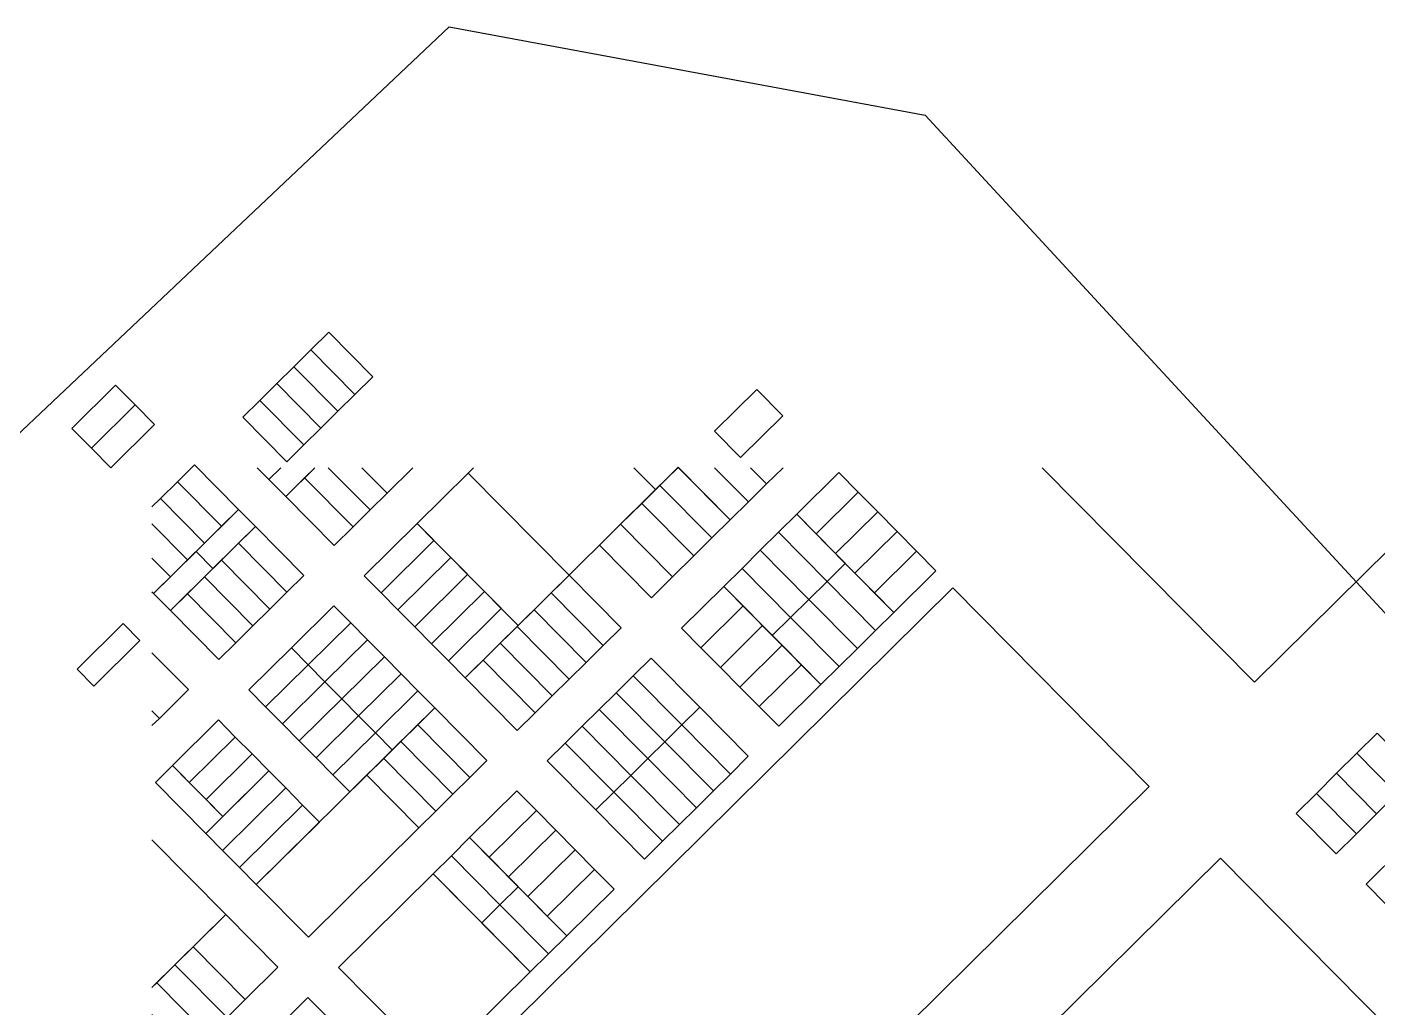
# Model space of a CAD drawing. Header units: metres. Extents: x 5594974 to 5596329, y 6967237 to 6968572.
# Drawn here: x 5595457.7 to 5595931.7, y 6968227.6 to 6968571.8 of the extents above; entities that cross this region are included whole.
import ezdxf

# ---------------------------------------------------------------- set-up
doc = ezdxf.new("R2010")
doc.units = ezdxf.units.M
doc.layers.add('zz_catastro_fontana', color=7, linetype='Continuous')
doc.layers.add('ZZ_Imagen', color=7, linetype='Continuous')

msp = doc.modelspace()

# ---------------------------------------------------------------- linework, layer by layer
at = {"layer": 'zz_catastro_fontana'}
for points in [[(5595557.35, 6968458.37), (5595563.65, 6968464.6), (5595579.12, 6968448.96), (5595572.82, 6968442.73), (5595557.35, 6968458.37)], [(5595557.35, 6968458.37), (5595563.65, 6968464.6), (5595579.12, 6968448.96), (5595572.82, 6968442.73), (5595557.35, 6968458.37)], [(5595551.38, 6968452.46), (5595557.35, 6968458.37), (5595572.82, 6968442.73), (5595566.84, 6968436.82), (5595551.38, 6968452.46)], [(5595551.38, 6968452.46), (5595557.35, 6968458.37), (5595572.82, 6968442.73), (5595566.84, 6968436.82), (5595551.38, 6968452.46)], [(5595545.4, 6968446.56), (5595551.38, 6968452.46), (5595566.84, 6968436.82), (5595560.87, 6968430.91), (5595545.4, 6968446.56)], [(5595545.4, 6968446.56), (5595551.38, 6968452.46), (5595566.84, 6968436.82), (5595560.87, 6968430.91), (5595545.4, 6968446.56)], [(5595473.44, 6968430.8), (5595488.79, 6968445.98), (5595495.61, 6968439.08), (5595480.26, 6968423.9), (5595473.44, 6968430.8)], [(5595473.44, 6968430.8), (5595488.79, 6968445.98), (5595495.61, 6968439.08), (5595480.26, 6968423.9), (5595473.44, 6968430.8)], [(5595539.43, 6968440.65), (5595545.4, 6968446.56), (5595560.87, 6968430.91), (5595554.9, 6968425.01), (5595539.43, 6968440.65)], [(5595539.43, 6968440.65), (5595545.4, 6968446.56), (5595560.87, 6968430.91), (5595554.9, 6968425.01), (5595539.43, 6968440.65)], [(5595533.46, 6968434.74), (5595539.43, 6968440.65), (5595554.9, 6968425.01), (5595548.93, 6968419.1), (5595533.46, 6968434.74)], [(5595533.46, 6968434.74), (5595539.43, 6968440.65), (5595554.9, 6968425.01), (5595548.93, 6968419.1), (5595533.46, 6968434.74)], [(5595708.25, 6968420.55), (5595699.11, 6968429.79), (5595713.93, 6968444.44), (5595723.07, 6968435.2), (5595708.25, 6968420.55)], [(5595708.25, 6968420.55), (5595699.11, 6968429.79), (5595713.93, 6968444.44), (5595723.07, 6968435.2), (5595708.25, 6968420.55)], [(5595480.26, 6968423.9), (5595495.61, 6968439.08), (5595502.43, 6968432.19), (5595487.08, 6968417.01), (5595480.26, 6968423.9)], [(5595480.26, 6968423.9), (5595495.61, 6968439.08), (5595502.43, 6968432.19), (5595487.08, 6968417.01), (5595480.26, 6968423.9)], [(5595510.52, 6968412.06), (5595516.49, 6968417.97), (5595531.96, 6968402.32), (5595525.99, 6968396.42), (5595510.52, 6968412.06)], [(5595510.52, 6968412.06), (5595516.49, 6968417.97), (5595531.96, 6968402.32), (5595525.99, 6968396.42), (5595510.52, 6968412.06)], [(5595679.91, 6968410.8), (5595686.31, 6968417.13), (5595704.59, 6968398.65), (5595698.19, 6968392.32), (5595679.91, 6968410.8)], [(5595679.91, 6968410.8), (5595686.31, 6968417.13), (5595704.59, 6968398.65), (5595698.19, 6968392.32), (5595679.91, 6968410.8)], [(5595504.55, 6968406.15), (5595510.52, 6968412.06), (5595525.99, 6968396.42), (5595520.02, 6968390.51), (5595504.55, 6968406.15)], [(5595504.55, 6968406.15), (5595510.52, 6968412.06), (5595525.99, 6968396.42), (5595520.02, 6968390.51), (5595504.55, 6968406.15)], [(5595548.53, 6968406.9), (5595555.16, 6968413.45), (5595572.18, 6968396.24), (5595565.55, 6968389.69), (5595548.53, 6968406.9)], [(5595548.53, 6968406.9), (5595555.16, 6968413.45), (5595572.18, 6968396.24), (5595565.55, 6968389.69), (5595548.53, 6968406.9)], [(5595594.67, 6968397.39), (5595612.57, 6968415.1), (5595648.01, 6968379.26), (5595630.11, 6968361.56), (5595594.67, 6968397.39)], [(5595594.67, 6968397.39), (5595612.57, 6968415.1), (5595648.01, 6968379.26), (5595630.11, 6968361.56), (5595594.67, 6968397.39)], [(5595727.94, 6968400.64), (5595742.75, 6968415.29), (5595749.58, 6968408.39), (5595734.76, 6968393.74), (5595727.94, 6968400.64)], [(5595727.94, 6968400.64), (5595742.75, 6968415.29), (5595749.58, 6968408.39), (5595734.76, 6968393.74), (5595727.94, 6968400.64)], [(5595673.51, 6968404.48), (5595679.91, 6968410.8), (5595698.19, 6968392.32), (5595691.79, 6968385.99), (5595673.51, 6968404.48)], [(5595673.51, 6968404.48), (5595679.91, 6968410.8), (5595698.19, 6968392.32), (5595691.79, 6968385.99), (5595673.51, 6968404.48)], [(5595734.76, 6968393.74), (5595749.58, 6968408.39), (5595756.4, 6968401.5), (5595741.58, 6968386.84), (5595734.76, 6968393.74)], [(5595734.76, 6968393.74), (5595749.58, 6968408.39), (5595756.4, 6968401.5), (5595741.58, 6968386.84), (5595734.76, 6968393.74)], [(5595517.03, 6968387.56), (5595531.96, 6968402.32), (5595537.87, 6968396.35), (5595522.94, 6968381.58), (5595517.03, 6968387.56)], [(5595517.03, 6968387.56), (5595531.96, 6968402.32), (5595537.87, 6968396.35), (5595522.94, 6968381.58), (5595517.03, 6968387.56)], [(5595666.1, 6968397.15), (5595673.51, 6968404.48), (5595691.79, 6968385.99), (5595684.38, 6968378.66), (5595666.1, 6968397.15)], [(5595666.1, 6968397.15), (5595673.51, 6968404.48), (5595691.79, 6968385.99), (5595684.38, 6968378.66), (5595666.1, 6968397.15)], [(5595576.1, 6968379.02), (5595594.67, 6968397.39), (5595600.58, 6968391.42), (5595582, 6968373.05), (5595576.1, 6968379.02)], [(5595576.1, 6968379.02), (5595594.67, 6968397.39), (5595600.58, 6968391.42), (5595582, 6968373.05), (5595576.1, 6968379.02)], [(5595721.54, 6968394.31), (5595727.94, 6968400.64), (5595744.99, 6968383.39), (5595738.59, 6968377.07), (5595721.54, 6968394.31)], [(5595721.54, 6968394.31), (5595727.94, 6968400.64), (5595744.99, 6968383.39), (5595738.59, 6968377.07), (5595721.54, 6968394.31)], [(5595741.58, 6968386.84), (5595756.4, 6968401.5), (5595763.22, 6968394.6), (5595748.4, 6968379.95), (5595741.58, 6968386.84)], [(5595741.58, 6968386.84), (5595756.4, 6968401.5), (5595763.22, 6968394.6), (5595748.4, 6968379.95), (5595741.58, 6968386.84)], [(5595531.9, 6968390.44), (5595537.87, 6968396.35), (5595554.88, 6968379.14), (5595548.91, 6968373.24), (5595531.9, 6968390.44)], [(5595531.9, 6968390.44), (5595537.87, 6968396.35), (5595554.88, 6968379.14), (5595548.91, 6968373.24), (5595531.9, 6968390.44)], [(5595658.69, 6968389.82), (5595666.1, 6968397.15), (5595684.38, 6968378.66), (5595676.97, 6968371.34), (5595658.69, 6968389.82)], [(5595658.69, 6968389.82), (5595666.1, 6968397.15), (5595684.38, 6968378.66), (5595676.97, 6968371.34), (5595658.69, 6968389.82)], [(5595715.14, 6968387.98), (5595721.54, 6968394.31), (5595738.59, 6968377.07), (5595732.19, 6968370.74), (5595715.14, 6968387.98)], [(5595715.14, 6968387.98), (5595721.54, 6968394.31), (5595738.59, 6968377.07), (5595732.19, 6968370.74), (5595715.14, 6968387.98)], [(5595748.4, 6968379.95), (5595763.22, 6968394.6), (5595770.04, 6968387.7), (5595755.22, 6968373.05), (5595748.4, 6968379.95)], [(5595748.4, 6968379.95), (5595763.22, 6968394.6), (5595770.04, 6968387.7), (5595755.22, 6968373.05), (5595748.4, 6968379.95)], [(5595525.92, 6968384.54), (5595531.9, 6968390.44), (5595548.91, 6968373.24), (5595542.94, 6968367.33), (5595525.92, 6968384.54)], [(5595525.92, 6968384.54), (5595531.9, 6968390.44), (5595548.91, 6968373.24), (5595542.94, 6968367.33), (5595525.92, 6968384.54)], [(5595582, 6968373.05), (5595600.58, 6968391.42), (5595606.48, 6968385.45), (5595587.91, 6968367.08), (5595582, 6968373.05)], [(5595582, 6968373.05), (5595600.58, 6968391.42), (5595606.48, 6968385.45), (5595587.91, 6968367.08), (5595582, 6968373.05)], [(5595708.74, 6968381.65), (5595715.14, 6968387.98), (5595732.19, 6968370.74), (5595725.79, 6968364.41), (5595708.74, 6968381.65)], [(5595708.74, 6968381.65), (5595715.14, 6968387.98), (5595732.19, 6968370.74), (5595725.79, 6968364.41), (5595708.74, 6968381.65)], [(5595502.1, 6968372.79), (5595517.03, 6968387.56), (5595522.94, 6968381.58), (5595508, 6968366.82), (5595502.1, 6968372.79)], [(5595502.1, 6968372.79), (5595517.03, 6968387.56), (5595522.94, 6968381.58), (5595508, 6968366.82), (5595502.1, 6968372.79)], [(5595519.95, 6968378.63), (5595525.92, 6968384.54), (5595542.94, 6968367.33), (5595536.97, 6968361.42), (5595519.95, 6968378.63)], [(5595519.95, 6968378.63), (5595525.92, 6968384.54), (5595542.94, 6968367.33), (5595536.97, 6968361.42), (5595519.95, 6968378.63)], [(5595587.91, 6968367.08), (5595606.48, 6968385.45), (5595612.39, 6968379.47), (5595593.82, 6968361.11), (5595587.91, 6968367.08)], [(5595587.91, 6968367.08), (5595606.48, 6968385.45), (5595612.39, 6968379.47), (5595593.82, 6968361.11), (5595587.91, 6968367.08)], [(5595738.59, 6968377.07), (5595744.99, 6968383.39), (5595762.04, 6968366.15), (5595755.64, 6968359.82), (5595738.59, 6968377.07)], [(5595738.59, 6968377.07), (5595744.99, 6968383.39), (5595762.04, 6968366.15), (5595755.64, 6968359.82), (5595738.59, 6968377.07)], [(5595755.22, 6968373.05), (5595770.04, 6968387.7), (5595776.86, 6968380.81), (5595762.04, 6968366.15), (5595755.22, 6968373.05)], [(5595755.22, 6968373.05), (5595770.04, 6968387.7), (5595776.86, 6968380.81), (5595762.04, 6968366.15), (5595755.22, 6968373.05)], [(5595513.98, 6968372.72), (5595519.95, 6968378.63), (5595536.97, 6968361.42), (5595530.99, 6968355.52), (5595513.98, 6968372.72)], [(5595513.98, 6968372.72), (5595519.95, 6968378.63), (5595536.97, 6968361.42), (5595530.99, 6968355.52), (5595513.98, 6968372.72)], [(5595593.82, 6968361.11), (5595612.39, 6968379.47), (5595618.3, 6968373.5), (5595599.72, 6968355.13), (5595593.82, 6968361.11)], [(5595593.82, 6968361.11), (5595612.39, 6968379.47), (5595618.3, 6968373.5), (5595599.72, 6968355.13), (5595593.82, 6968361.11)], [(5595641.71, 6968373.03), (5595648.01, 6968379.26), (5595666.29, 6968360.77), (5595659.99, 6968354.54), (5595641.71, 6968373.03)], [(5595641.71, 6968373.03), (5595648.01, 6968379.26), (5595666.29, 6968360.77), (5595659.99, 6968354.54), (5595641.71, 6968373.03)], [(5595702.34, 6968375.32), (5595708.74, 6968381.65), (5595725.79, 6968364.41), (5595719.39, 6968358.08), (5595702.34, 6968375.32)], [(5595702.34, 6968375.32), (5595708.74, 6968381.65), (5595725.79, 6968364.41), (5595719.39, 6968358.08), (5595702.34, 6968375.32)], [(5595599.3, 6968055.43), (5595530.39, 6968125.11), (5595782.83, 6968374.76), (5595851.74, 6968305.08), (5595599.3, 6968055.43)], [(5595599.3, 6968055.43), (5595530.39, 6968125.11), (5595782.83, 6968374.76), (5595851.74, 6968305.08), (5595599.3, 6968055.43)], [(5595599.72, 6968355.13), (5595618.3, 6968373.5), (5595624.2, 6968367.53), (5595605.63, 6968349.16), (5595599.72, 6968355.13)], [(5595599.72, 6968355.13), (5595618.3, 6968373.5), (5595624.2, 6968367.53), (5595605.63, 6968349.16), (5595599.72, 6968355.13)], [(5595687.52, 6968360.67), (5595702.34, 6968375.32), (5595709.16, 6968368.43), (5595694.34, 6968353.77), (5595687.52, 6968360.67)], [(5595687.52, 6968360.67), (5595702.34, 6968375.32), (5595709.16, 6968368.43), (5595694.34, 6968353.77), (5595687.52, 6968360.67)], [(5595732.19, 6968370.74), (5595738.59, 6968377.07), (5595755.64, 6968359.82), (5595749.24, 6968353.49), (5595732.19, 6968370.74)], [(5595732.19, 6968370.74), (5595738.59, 6968377.07), (5595755.64, 6968359.82), (5595749.24, 6968353.49), (5595732.19, 6968370.74)], [(5595508, 6968366.82), (5595513.98, 6968372.72), (5595530.99, 6968355.52), (5595525.02, 6968349.61), (5595508, 6968366.82)], [(5595508, 6968366.82), (5595513.98, 6968372.72), (5595530.99, 6968355.52), (5595525.02, 6968349.61), (5595508, 6968366.82)], [(5595635.75, 6968367.13), (5595641.72, 6968373.04), (5595660, 6968354.55), (5595654.03, 6968348.64), (5595635.75, 6968367.13)], [(5595635.75, 6968367.13), (5595641.72, 6968373.04), (5595660, 6968354.55), (5595654.03, 6968348.64), (5595635.75, 6968367.13)], [(5595725.79, 6968364.41), (5595732.19, 6968370.74), (5595749.24, 6968353.49), (5595742.84, 6968347.17), (5595725.79, 6968364.41)], [(5595725.79, 6968364.41), (5595732.19, 6968370.74), (5595749.24, 6968353.49), (5595742.84, 6968347.17), (5595725.79, 6968364.41)], [(5595550.5, 6968353.71), (5595565.43, 6968368.48), (5595571.34, 6968362.5), (5595556.41, 6968347.74), (5595550.5, 6968353.71)], [(5595550.5, 6968353.71), (5595565.43, 6968368.48), (5595571.34, 6968362.5), (5595556.41, 6968347.74), (5595550.5, 6968353.71)], [(5595605.63, 6968349.16), (5595624.2, 6968367.53), (5595630.11, 6968361.56), (5595611.54, 6968343.19), (5595605.63, 6968349.16)], [(5595605.63, 6968349.16), (5595624.2, 6968367.53), (5595630.11, 6968361.56), (5595611.54, 6968343.19), (5595605.63, 6968349.16)], [(5595629.77, 6968361.22), (5595635.75, 6968367.13), (5595654.03, 6968348.64), (5595648.06, 6968342.74), (5595629.77, 6968361.22)], [(5595629.77, 6968361.22), (5595635.75, 6968367.13), (5595654.03, 6968348.64), (5595648.06, 6968342.74), (5595629.77, 6968361.22)], [(5595694.34, 6968353.77), (5595709.16, 6968368.43), (5595715.98, 6968361.53), (5595701.16, 6968346.88), (5595694.34, 6968353.77)], [(5595694.34, 6968353.77), (5595709.16, 6968368.43), (5595715.98, 6968361.53), (5595701.16, 6968346.88), (5595694.34, 6968353.77)], [(5595719.39, 6968358.08), (5595725.79, 6968364.41), (5595742.84, 6968347.17), (5595736.44, 6968340.84), (5595719.39, 6968358.08)], [(5595719.39, 6968358.08), (5595725.79, 6968364.41), (5595742.84, 6968347.17), (5595736.44, 6968340.84), (5595719.39, 6968358.08)], [(5595475.24, 6968346.23), (5595491.43, 6968362.24), (5595497.34, 6968356.27), (5595481.15, 6968340.26), (5595475.24, 6968346.23)], [(5595475.24, 6968346.23), (5595491.43, 6968362.24), (5595497.34, 6968356.27), (5595481.15, 6968340.26), (5595475.24, 6968346.23)], [(5595556.41, 6968347.74), (5595571.34, 6968362.5), (5595577.24, 6968356.53), (5595562.31, 6968341.77), (5595556.41, 6968347.74)], [(5595556.41, 6968347.74), (5595571.34, 6968362.5), (5595577.24, 6968356.53), (5595562.31, 6968341.77), (5595556.41, 6968347.74)], [(5595623.81, 6968355.33), (5595629.78, 6968361.23), (5595648.06, 6968342.74), (5595642.09, 6968336.84), (5595623.81, 6968355.33)], [(5595623.81, 6968355.33), (5595629.78, 6968361.23), (5595648.06, 6968342.74), (5595642.09, 6968336.84), (5595623.81, 6968355.33)], [(5595701.16, 6968346.88), (5595715.98, 6968361.53), (5595722.8, 6968354.63), (5595707.98, 6968339.98), (5595701.16, 6968346.88)], [(5595701.16, 6968346.88), (5595715.98, 6968361.53), (5595722.8, 6968354.63), (5595707.98, 6968339.98), (5595701.16, 6968346.88)], [(5595562.31, 6968341.77), (5595577.24, 6968356.53), (5595583.15, 6968350.56), (5595568.22, 6968335.79), (5595562.31, 6968341.77)], [(5595562.31, 6968341.77), (5595577.24, 6968356.53), (5595583.15, 6968350.56), (5595568.22, 6968335.79), (5595562.31, 6968341.77)], [(5595617.84, 6968349.42), (5595623.81, 6968355.33), (5595642.09, 6968336.84), (5595636.12, 6968330.93), (5595617.84, 6968349.42)], [(5595617.84, 6968349.42), (5595623.81, 6968355.33), (5595642.09, 6968336.84), (5595636.12, 6968330.93), (5595617.84, 6968349.42)], [(5595707.98, 6968339.98), (5595722.8, 6968354.63), (5595729.62, 6968347.74), (5595714.8, 6968333.08), (5595707.98, 6968339.98)], [(5595707.98, 6968339.98), (5595722.8, 6968354.63), (5595729.62, 6968347.74), (5595714.8, 6968333.08), (5595707.98, 6968339.98)], [(5595535.57, 6968338.94), (5595550.5, 6968353.71), (5595556.41, 6968347.74), (5595541.47, 6968332.97), (5595535.57, 6968338.94)], [(5595535.57, 6968338.94), (5595550.5, 6968353.71), (5595556.41, 6968347.74), (5595541.47, 6968332.97), (5595535.57, 6968338.94)], [(5595568.22, 6968335.79), (5595583.15, 6968350.56), (5595589.06, 6968344.59), (5595574.13, 6968329.82), (5595568.22, 6968335.79)], [(5595568.22, 6968335.79), (5595583.15, 6968350.56), (5595589.06, 6968344.59), (5595574.13, 6968329.82), (5595568.22, 6968335.79)], [(5595670.56, 6968343.89), (5595676.86, 6968350.12), (5595693.91, 6968332.88), (5595687.61, 6968326.65), (5595670.56, 6968343.89)], [(5595670.56, 6968343.89), (5595676.86, 6968350.12), (5595693.91, 6968332.88), (5595687.61, 6968326.65), (5595670.56, 6968343.89)], [(5595541.47, 6968332.97), (5595556.41, 6968347.74), (5595562.31, 6968341.77), (5595547.38, 6968327), (5595541.47, 6968332.97)], [(5595541.47, 6968332.97), (5595556.41, 6968347.74), (5595562.31, 6968341.77), (5595547.38, 6968327), (5595541.47, 6968332.97)], [(5595611.54, 6968343.19), (5595617.84, 6968349.42), (5595636.12, 6968330.93), (5595629.82, 6968324.7), (5595611.54, 6968343.19)], [(5595611.54, 6968343.19), (5595617.84, 6968349.42), (5595636.12, 6968330.93), (5595629.82, 6968324.7), (5595611.54, 6968343.19)], [(5595714.8, 6968333.08), (5595729.62, 6968347.74), (5595736.44, 6968340.84), (5595721.62, 6968326.18), (5595714.8, 6968333.08)], [(5595714.8, 6968333.08), (5595729.62, 6968347.74), (5595736.44, 6968340.84), (5595721.62, 6968326.18), (5595714.8, 6968333.08)], [(5595547.38, 6968327), (5595562.31, 6968341.77), (5595568.22, 6968335.79), (5595553.29, 6968321.03), (5595547.38, 6968327)], [(5595547.38, 6968327), (5595562.31, 6968341.77), (5595568.22, 6968335.79), (5595553.29, 6968321.03), (5595547.38, 6968327)], [(5595574.13, 6968329.82), (5595589.06, 6968344.59), (5595594.96, 6968338.61), (5595580.03, 6968323.85), (5595574.13, 6968329.82)], [(5595574.13, 6968329.82), (5595589.06, 6968344.59), (5595594.96, 6968338.61), (5595580.03, 6968323.85), (5595574.13, 6968329.82)], [(5595664.58, 6968337.99), (5595670.56, 6968343.89), (5595687.61, 6968326.65), (5595681.64, 6968320.74), (5595664.58, 6968337.99)], [(5595664.58, 6968337.99), (5595670.56, 6968343.89), (5595687.61, 6968326.65), (5595681.64, 6968320.74), (5595664.58, 6968337.99)], [(5595553.29, 6968321.03), (5595568.22, 6968335.79), (5595574.13, 6968329.82), (5595559.19, 6968315.05), (5595553.29, 6968321.03)], [(5595553.29, 6968321.03), (5595568.22, 6968335.79), (5595574.13, 6968329.82), (5595559.19, 6968315.05), (5595553.29, 6968321.03)], [(5595580.03, 6968323.85), (5595594.96, 6968338.61), (5595600.87, 6968332.64), (5595585.94, 6968317.87), (5595580.03, 6968323.85)], [(5595580.03, 6968323.85), (5595594.96, 6968338.61), (5595600.87, 6968332.64), (5595585.94, 6968317.87), (5595580.03, 6968323.85)], [(5595658.61, 6968332.08), (5595664.58, 6968337.99), (5595681.64, 6968320.74), (5595675.66, 6968314.84), (5595658.61, 6968332.08)], [(5595658.61, 6968332.08), (5595664.58, 6968337.99), (5595681.64, 6968320.74), (5595675.66, 6968314.84), (5595658.61, 6968332.08)], [(5595594.9, 6968326.73), (5595600.87, 6968332.64), (5595619.15, 6968314.15), (5595613.18, 6968308.25), (5595594.9, 6968326.73)], [(5595594.9, 6968326.73), (5595600.87, 6968332.64), (5595619.15, 6968314.15), (5595613.18, 6968308.25), (5595594.9, 6968326.73)], [(5595652.64, 6968326.17), (5595658.61, 6968332.08), (5595675.66, 6968314.84), (5595669.69, 6968308.93), (5595652.64, 6968326.17)], [(5595652.64, 6968326.17), (5595658.61, 6968332.08), (5595675.66, 6968314.84), (5595669.69, 6968308.93), (5595652.64, 6968326.17)], [(5595687.61, 6968326.65), (5595693.91, 6968332.88), (5595710.96, 6968315.64), (5595704.66, 6968309.41), (5595687.61, 6968326.65)], [(5595687.61, 6968326.65), (5595693.91, 6968332.88), (5595710.96, 6968315.64), (5595704.66, 6968309.41), (5595687.61, 6968326.65)], [(5595508.71, 6968312.39), (5595524.9, 6968328.4), (5595530.81, 6968322.42), (5595514.62, 6968306.41), (5595508.71, 6968312.39)], [(5595508.71, 6968312.39), (5595524.9, 6968328.4), (5595530.81, 6968322.42), (5595514.62, 6968306.41), (5595508.71, 6968312.39)], [(5595559.19, 6968315.05), (5595574.13, 6968329.82), (5595580.03, 6968323.85), (5595565.1, 6968309.08), (5595559.19, 6968315.05)], [(5595559.19, 6968315.05), (5595574.13, 6968329.82), (5595580.03, 6968323.85), (5595565.1, 6968309.08), (5595559.19, 6968315.05)], [(5595588.93, 6968320.83), (5595594.9, 6968326.73), (5595613.18, 6968308.25), (5595607.21, 6968302.34), (5595588.93, 6968320.83)], [(5595588.93, 6968320.83), (5595594.9, 6968326.73), (5595613.18, 6968308.25), (5595607.21, 6968302.34), (5595588.93, 6968320.83)], [(5595646.67, 6968320.27), (5595652.64, 6968326.17), (5595669.69, 6968308.93), (5595663.72, 6968303.02), (5595646.67, 6968320.27)], [(5595646.67, 6968320.27), (5595652.64, 6968326.17), (5595669.69, 6968308.93), (5595663.72, 6968303.02), (5595646.67, 6968320.27)], [(5595681.64, 6968320.74), (5595687.61, 6968326.65), (5595704.66, 6968309.41), (5595698.69, 6968303.5), (5595681.64, 6968320.74)], [(5595681.64, 6968320.74), (5595687.61, 6968326.65), (5595704.66, 6968309.41), (5595698.69, 6968303.5), (5595681.64, 6968320.74)], [(5595514.62, 6968306.41), (5595530.81, 6968322.42), (5595536.72, 6968316.45), (5595520.53, 6968300.44), (5595514.62, 6968306.41)], [(5595514.62, 6968306.41), (5595530.81, 6968322.42), (5595536.72, 6968316.45), (5595520.53, 6968300.44), (5595514.62, 6968306.41)], [(5595565.1, 6968309.08), (5595580.03, 6968323.85), (5595585.94, 6968317.87), (5595571.01, 6968303.11), (5595565.1, 6968309.08)], [(5595565.1, 6968309.08), (5595580.03, 6968323.85), (5595585.94, 6968317.87), (5595571.01, 6968303.11), (5595565.1, 6968309.08)], [(5595924.64, 6968316.7), (5595931.75, 6968323.73), (5595945.82, 6968309.51), (5595938.71, 6968302.47), (5595924.64, 6968316.7)], [(5595924.64, 6968316.7), (5595931.75, 6968323.73), (5595945.82, 6968309.51), (5595938.71, 6968302.47), (5595924.64, 6968316.7)], [(5595582.95, 6968314.92), (5595588.93, 6968320.83), (5595607.21, 6968302.34), (5595601.23, 6968296.43), (5595582.95, 6968314.92)], [(5595582.95, 6968314.92), (5595588.93, 6968320.83), (5595607.21, 6968302.34), (5595601.23, 6968296.43), (5595582.95, 6968314.92)], [(5595640.37, 6968314.04), (5595646.67, 6968320.27), (5595663.72, 6968303.02), (5595657.42, 6968296.79), (5595640.37, 6968314.04)], [(5595640.37, 6968314.04), (5595646.67, 6968320.27), (5595663.72, 6968303.02), (5595657.42, 6968296.79), (5595640.37, 6968314.04)], [(5595675.66, 6968314.84), (5595681.64, 6968320.74), (5595698.69, 6968303.5), (5595692.71, 6968297.59), (5595675.66, 6968314.84)], [(5595675.66, 6968314.84), (5595681.64, 6968320.74), (5595698.69, 6968303.5), (5595692.71, 6968297.59), (5595675.66, 6968314.84)], [(5595917.53, 6968309.66), (5595924.64, 6968316.7), (5595938.71, 6968302.47), (5595931.59, 6968295.44), (5595917.53, 6968309.66)], [(5595917.53, 6968309.66), (5595924.64, 6968316.7), (5595938.71, 6968302.47), (5595931.59, 6968295.44), (5595917.53, 6968309.66)], [(5595502.74, 6968306.48), (5595508.71, 6968312.39), (5595526.43, 6968294.47), (5595520.46, 6968288.56), (5595502.74, 6968306.48)], [(5595502.74, 6968306.48), (5595508.71, 6968312.39), (5595526.43, 6968294.47), (5595520.46, 6968288.56), (5595502.74, 6968306.48)], [(5595520.53, 6968300.44), (5595536.72, 6968316.45), (5595542.62, 6968310.48), (5595526.43, 6968294.47), (5595520.53, 6968300.44)], [(5595520.53, 6968300.44), (5595536.72, 6968316.45), (5595542.62, 6968310.48), (5595526.43, 6968294.47), (5595520.53, 6968300.44)], [(5595576.98, 6968309.02), (5595582.95, 6968314.92), (5595601.23, 6968296.43), (5595595.26, 6968290.53), (5595576.98, 6968309.02)], [(5595576.98, 6968309.02), (5595582.95, 6968314.92), (5595601.23, 6968296.43), (5595595.26, 6968290.53), (5595576.98, 6968309.02)], [(5595669.69, 6968308.93), (5595675.66, 6968314.84), (5595692.71, 6968297.59), (5595686.74, 6968291.69), (5595669.69, 6968308.93)], [(5595669.69, 6968308.93), (5595675.66, 6968314.84), (5595692.71, 6968297.59), (5595686.74, 6968291.69), (5595669.69, 6968308.93)], [(5595520.46, 6968288.56), (5595542.62, 6968310.48), (5595548.53, 6968304.51), (5595526.37, 6968282.59), (5595520.46, 6968288.56)], [(5595520.46, 6968288.56), (5595542.62, 6968310.48), (5595548.53, 6968304.51), (5595526.37, 6968282.59), (5595520.46, 6968288.56)], [(5595576.98, 6968309.02), (5595595.26, 6968290.53), (5595556.46, 6968252.16), (5595538.18, 6968270.64), (5595576.98, 6968309.02)], [(5595576.98, 6968309.02), (5595595.26, 6968290.53), (5595556.46, 6968252.16), (5595538.18, 6968270.64), (5595576.98, 6968309.02)], [(5595663.72, 6968303.02), (5595669.69, 6968308.93), (5595686.74, 6968291.69), (5595680.77, 6968285.78), (5595663.72, 6968303.02)], [(5595663.72, 6968303.02), (5595669.69, 6968308.93), (5595686.74, 6968291.69), (5595680.77, 6968285.78), (5595663.72, 6968303.02)], [(5595910.42, 6968302.63), (5595917.53, 6968309.66), (5595931.59, 6968295.44), (5595924.48, 6968288.41), (5595910.42, 6968302.63)], [(5595910.42, 6968302.63), (5595917.53, 6968309.66), (5595931.59, 6968295.44), (5595924.48, 6968288.41), (5595910.42, 6968302.63)], [(5595526.37, 6968282.59), (5595548.53, 6968304.51), (5595554.44, 6968298.53), (5595532.27, 6968276.62), (5595526.37, 6968282.59)], [(5595526.37, 6968282.59), (5595548.53, 6968304.51), (5595554.44, 6968298.53), (5595532.27, 6968276.62), (5595526.37, 6968282.59)], [(5595636.52, 6968296.59), (5595619.92, 6968280.17), (5595613.1, 6968287.07), (5595629.7, 6968303.49), (5595636.52, 6968296.59)], [(5595636.52, 6968296.59), (5595619.92, 6968280.17), (5595613.1, 6968287.07), (5595629.7, 6968303.49), (5595636.52, 6968296.59)], [(5595657.42, 6968296.79), (5595663.72, 6968303.02), (5595680.77, 6968285.78), (5595674.47, 6968279.55), (5595657.42, 6968296.79)], [(5595657.42, 6968296.79), (5595663.72, 6968303.02), (5595680.77, 6968285.78), (5595674.47, 6968279.55), (5595657.42, 6968296.79)], [(5595903.31, 6968295.6), (5595910.42, 6968302.63), (5595924.48, 6968288.41), (5595917.37, 6968281.38), (5595903.31, 6968295.6)], [(5595903.31, 6968295.6), (5595910.42, 6968302.63), (5595924.48, 6968288.41), (5595917.37, 6968281.38), (5595903.31, 6968295.6)], [(5595532.27, 6968276.62), (5595554.44, 6968298.53), (5595560.34, 6968292.56), (5595538.18, 6968270.64), (5595532.27, 6968276.62)], [(5595532.27, 6968276.62), (5595554.44, 6968298.53), (5595560.34, 6968292.56), (5595538.18, 6968270.64), (5595532.27, 6968276.62)], [(5595643.34, 6968289.69), (5595626.74, 6968273.28), (5595619.92, 6968280.17), (5595636.52, 6968296.59), (5595643.34, 6968289.69)], [(5595643.34, 6968289.69), (5595626.74, 6968273.28), (5595619.92, 6968280.17), (5595636.52, 6968296.59), (5595643.34, 6968289.69)], [(5595650.16, 6968282.8), (5595633.56, 6968266.38), (5595626.74, 6968273.28), (5595643.34, 6968289.69), (5595650.16, 6968282.8)], [(5595650.16, 6968282.8), (5595633.56, 6968266.38), (5595626.74, 6968273.28), (5595643.34, 6968289.69), (5595650.16, 6968282.8)], [(5595630.15, 6968269.83), (5595623.75, 6968263.5), (5595606.7, 6968280.74), (5595613.1, 6968287.07), (5595630.15, 6968269.83)], [(5595630.15, 6968269.83), (5595623.75, 6968263.5), (5595606.7, 6968280.74), (5595613.1, 6968287.07), (5595630.15, 6968269.83)], [(5595623.75, 6968263.5), (5595617.35, 6968257.17), (5595600.3, 6968274.41), (5595606.7, 6968280.74), (5595623.75, 6968263.5)], [(5595623.75, 6968263.5), (5595617.35, 6968257.17), (5595600.3, 6968274.41), (5595606.7, 6968280.74), (5595623.75, 6968263.5)], [(5595656.98, 6968275.9), (5595640.38, 6968259.48), (5595633.56, 6968266.38), (5595650.16, 6968282.8), (5595656.98, 6968275.9)], [(5595656.98, 6968275.9), (5595640.38, 6968259.48), (5595633.56, 6968266.38), (5595650.16, 6968282.8), (5595656.98, 6968275.9)], [(5595876.71, 6968279.84), (5595986.75, 6968168.56), (5595926.31, 6968108.79), (5595816.27, 6968220.07), (5595876.71, 6968279.84)], [(5595876.71, 6968279.84), (5595986.75, 6968168.56), (5595926.31, 6968108.79), (5595816.27, 6968220.07), (5595876.71, 6968279.84)], [(5595927.92, 6968270.71), (5595940.72, 6968283.37), (5595947.75, 6968276.26), (5595934.95, 6968263.6), (5595927.92, 6968270.71)], [(5595927.92, 6968270.71), (5595940.72, 6968283.37), (5595947.75, 6968276.26), (5595934.95, 6968263.6), (5595927.92, 6968270.71)], [(5595600.3, 6968274.41), (5595634.4, 6968239.93), (5595601.11, 6968207.01), (5595567.01, 6968241.49), (5595600.3, 6968274.41)], [(5595600.3, 6968274.41), (5595634.4, 6968239.93), (5595601.11, 6968207.01), (5595567.01, 6968241.49), (5595600.3, 6968274.41)], [(5595663.8, 6968269), (5595647.2, 6968252.58), (5595640.38, 6968259.48), (5595656.98, 6968275.9), (5595663.8, 6968269)], [(5595663.8, 6968269), (5595647.2, 6968252.58), (5595640.38, 6968259.48), (5595656.98, 6968275.9), (5595663.8, 6968269)], [(5595647.2, 6968252.58), (5595640.8, 6968246.26), (5595623.75, 6968263.5), (5595630.15, 6968269.83), (5595647.2, 6968252.58)], [(5595647.2, 6968252.58), (5595640.8, 6968246.26), (5595623.75, 6968263.5), (5595630.15, 6968269.83), (5595647.2, 6968252.58)], [(5595534.3, 6968230.24), (5595516.02, 6968248.73), (5595527.51, 6968260.1), (5595545.8, 6968241.61), (5595534.3, 6968230.24)], [(5595534.3, 6968230.24), (5595516.02, 6968248.73), (5595527.51, 6968260.1), (5595545.8, 6968241.61), (5595534.3, 6968230.24)], [(5595640.8, 6968246.26), (5595634.4, 6968239.93), (5595617.35, 6968257.17), (5595623.75, 6968263.5), (5595640.8, 6968246.26)], [(5595640.8, 6968246.26), (5595634.4, 6968239.93), (5595617.35, 6968257.17), (5595623.75, 6968263.5), (5595640.8, 6968246.26)], [(5595509.62, 6968242.4), (5595516.02, 6968248.73), (5595534.3, 6968230.24), (5595527.9, 6968223.91), (5595509.62, 6968242.4)], [(5595509.62, 6968242.4), (5595516.02, 6968248.73), (5595534.3, 6968230.24), (5595527.9, 6968223.91), (5595509.62, 6968242.4)], [(5595503.22, 6968236.07), (5595509.62, 6968242.4), (5595527.9, 6968223.91), (5595521.5, 6968217.58), (5595503.22, 6968236.07)], [(5595503.22, 6968236.07), (5595509.62, 6968242.4), (5595527.9, 6968223.91), (5595521.5, 6968217.58), (5595503.22, 6968236.07)], [(5595538.45, 6968213.25), (5595556.34, 6968230.94), (5595563.16, 6968224.05), (5595545.27, 6968206.36), (5595538.45, 6968213.25)], [(5595538.45, 6968213.25), (5595556.34, 6968230.94), (5595563.16, 6968224.05), (5595545.27, 6968206.36), (5595538.45, 6968213.25)]]:
    msp.add_lwpolyline(points, close=True, dxfattribs=at)
for points in [[(5595546.81, 6968417.01), (5595542.63, 6968412.87), (5595538.54, 6968417.01)], [(5595546.81, 6968417.01), (5595542.63, 6968412.87), (5595538.54, 6968417.01)], [(5595558.75, 6968417.01), (5595548.53, 6968406.9), (5595542.63, 6968412.87), (5595546.81, 6968417.01)], [(5595558.75, 6968417.01), (5595548.53, 6968406.9), (5595542.63, 6968412.87), (5595546.81, 6968417.01)], [(5595563.46, 6968417.01), (5595578.15, 6968402.15), (5595572.18, 6968396.24), (5595555.16, 6968413.45), (5595558.75, 6968417.01)], [(5595563.46, 6968417.01), (5595578.15, 6968402.15), (5595572.18, 6968396.24), (5595555.16, 6968413.45), (5595558.75, 6968417.01)], [(5595575.27, 6968417.01), (5595584.12, 6968408.06), (5595578.15, 6968402.15), (5595563.46, 6968417.01)], [(5595575.27, 6968417.01), (5595584.12, 6968408.06), (5595578.15, 6968402.15), (5595563.46, 6968417.01)], [(5595593.17, 6968417.01), (5595584.12, 6968408.06), (5595575.27, 6968417.01)], [(5595593.17, 6968417.01), (5595584.12, 6968408.06), (5595575.27, 6968417.01)], [(5595670.74, 6968417.01), (5595678.37, 6968409.29), (5595648.03, 6968379.27), (5595612.57, 6968415.1), (5595614.5, 6968417.01)], [(5595670.74, 6968417.01), (5595678.37, 6968409.29), (5595648.03, 6968379.27), (5595612.57, 6968415.1), (5595614.5, 6968417.01)], [(5595686.18, 6968417.01), (5595678.37, 6968409.29), (5595670.74, 6968417.01)], [(5595686.18, 6968417.01), (5595678.37, 6968409.29), (5595670.74, 6968417.01)], [(5595699.09, 6968417.01), (5595710.99, 6968404.97), (5595704.59, 6968398.65), (5595686.43, 6968417.01)], [(5595699.09, 6968417.01), (5595710.99, 6968404.97), (5595704.59, 6968398.65), (5595686.43, 6968417.01)], [(5595711.75, 6968417.01), (5595717.39, 6968411.3), (5595710.99, 6968404.97), (5595699.09, 6968417.01)], [(5595711.75, 6968417.01), (5595717.39, 6968411.3), (5595710.99, 6968404.97), (5595699.09, 6968417.01)], [(5595723.16, 6968417.01), (5595717.39, 6968411.3), (5595711.75, 6968417.01)], [(5595723.16, 6968417.01), (5595717.39, 6968411.3), (5595711.75, 6968417.01)], [(5595964.92, 6968417.01), (5595888.72, 6968341.64), (5595814.19, 6968417.01)], [(5595964.92, 6968417.01), (5595888.72, 6968341.64), (5595814.19, 6968417.01)], [(5595501.56, 6968403.2), (5595504.55, 6968406.15), (5595520.02, 6968390.51), (5595514.04, 6968384.6), (5595501.56, 6968397.23)], [(5595501.56, 6968403.2), (5595504.55, 6968406.15), (5595520.02, 6968390.51), (5595514.04, 6968384.6), (5595501.56, 6968397.23)], [(5595501.56, 6968397.23), (5595514.04, 6968384.6), (5595508.07, 6968378.7), (5595501.56, 6968385.28)], [(5595501.56, 6968397.23), (5595514.04, 6968384.6), (5595508.07, 6968378.7), (5595501.56, 6968385.28)], [(5595501.56, 6968385.28), (5595508.07, 6968378.7), (5595502.1, 6968372.79), (5595501.56, 6968373.33)], [(5595501.56, 6968385.28), (5595508.07, 6968378.7), (5595502.1, 6968372.79), (5595501.56, 6968373.33)], [(5595501.56, 6968352), (5595514.36, 6968339.06), (5595504.14, 6968328.96), (5595501.56, 6968331.57)], [(5595501.56, 6968352), (5595514.36, 6968339.06), (5595504.14, 6968328.96), (5595501.56, 6968331.57)], [(5595501.56, 6968331.57), (5595504.14, 6968328.96), (5595501.56, 6968326.41)], [(5595501.56, 6968331.57), (5595504.14, 6968328.96), (5595501.56, 6968326.41)], [(5595501.56, 6968286.34), (5595527.51, 6968260.1), (5595501.56, 6968234.43)], [(5595501.56, 6968286.34), (5595527.51, 6968260.1), (5595501.56, 6968234.43)], [(5595501.56, 6968234.43), (5595503.22, 6968236.07), (5595521.5, 6968217.58), (5595515.1, 6968211.25), (5595501.56, 6968224.95)], [(5595501.56, 6968234.43), (5595503.22, 6968236.07), (5595521.5, 6968217.58), (5595515.1, 6968211.25), (5595501.56, 6968224.95)]]:
    msp.add_lwpolyline(points, dxfattribs=at)
at = {"layer": 'ZZ_Imagen', "flags": 128}
msp.add_lwpolyline([(5595773.1, 6968540.8), (5596243.07, 6968031.89), (5596271.71, 6967904.51), (5595504.08, 6967236.79), (5594973.95, 6967974.43), (5595605.89, 6968571.78)], close=True, dxfattribs=at)

doc.saveas('drawing.dxf')
